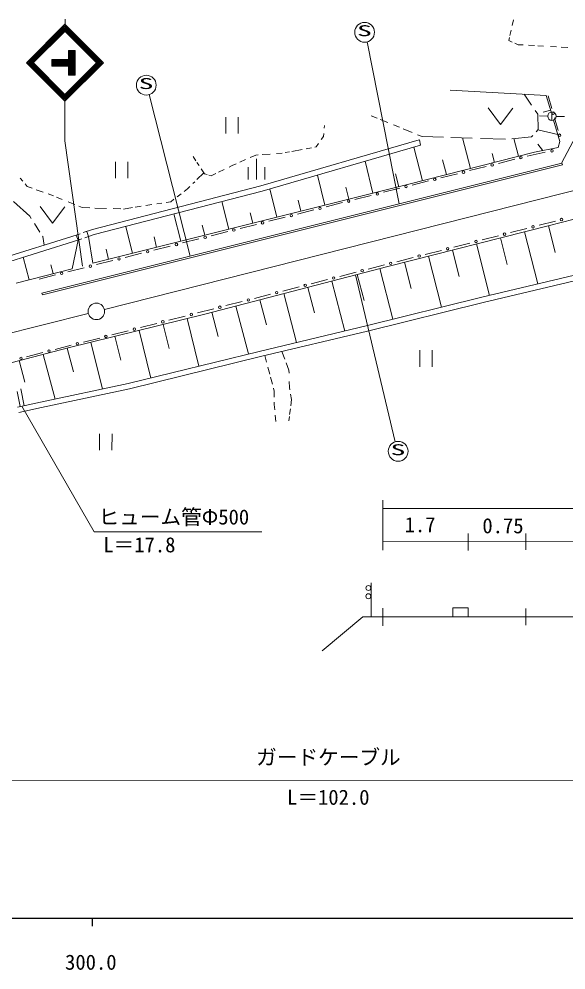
# Model space of a CAD drawing. Units: millimetres, scale not verified. Extents: x 40000 to 680000, y 20000 to 380000.
# Drawn here: x 359151 to 425374, y 198715 to 313859 of the extents above; entities that cross this region are included whole.
import ezdxf
from ezdxf.enums import TextEntityAlignment as Align

# ---------------------------------------------------------------- set-up
doc = ezdxf.new("R2010")
doc.units = ezdxf.units.MM
doc.header["$LTSCALE"] = 1000
for name, color, linetype, lineweight in [('M-BGD', 7, 'Continuous', 13), ('M-TTL-BAND', 7, 'Continuous', 25), ('M-TTL-FRAM', 7, 'Continuous', 13), ('M-TTL-LINE', 7, 'Continuous', 50), ('M-TTL-TXT', 7, 'Continuous', 13)]:
    doc.layers.add(name, color=color, linetype=linetype, lineweight=lineweight)
doc.styles.add('ＭＳ ゴシック', font='')
doc.styles.get('ＭＳ ゴシック').set_extended_font_data('MS Gothic')

msp = doc.modelspace()

# ---------------------------------------------------------------- linework, layer by layer
at = {"layer": 'M-BGD'}
for p, q in [((418857, 313066), (419018, 313763)), ((418582, 311874), (418732, 312524)), ((418441, 311264), (418522, 311616)), ((418870, 311069), (418441, 311264)), ((419576, 310750), (419180, 310929)), ((420196, 310714), (419576, 310750)), ((421583, 310633), (420849, 310676)), ((422633, 310572), (421986, 310610)), ((424243, 310478), (423482, 310523)), ((425611, 310399), (424783, 310447)), ((422983, 304590), (411362, 305263)), ((420318, 304744), (421214, 303431)), ((423561, 302629), (422983, 304590)), ((423209, 304572), (423653, 303042)), ((415952, 303086), (417450, 301085)), ((417450, 301085), (418952, 303084)), ((422621, 302571), (423501, 302830)), ((384199, 299981), (384201, 301981)), ((385701, 301980), (385699, 299980)), ((402499, 301859), (401799, 302145)), ((403797, 301328), (402885, 301701)), ((421647, 302797), (421948, 302355)), ((421948, 302355), (422021, 300492)), ((423177, 302098), (422177, 302118)), ((423673, 302589), (423672, 301589)), ((423986, 301894), (424431, 300363)), ((424177, 302067), (425177, 302036)), ((396108, 300624), (396139, 300956)), ((405219, 300746), (404488, 301045)), ((406748, 300121), (405666, 300563)), ((424621, 299029), (423860, 301612)), ((395749, 299259), (396013, 299635)), ((396013, 299635), (396047, 299997)), ((407958, 299626), (407416, 299847)), ((410539, 299545), (407958, 299626)), ((414011, 299436), (411424, 299517)), ((412845, 299473), (413797, 295760)), ((418059, 299309), (415031, 299404)), ((421220, 299580), (418814, 299354)), ((419063, 299378), (419609, 297250)), ((421367, 299748), (421220, 299580)), ((422021, 300492), (421779, 300217)), ((421972, 300435), (424375, 299865)), ((364702, 299104), (366854, 283949)), ((388423, 293642), (407581, 299215)), ((388595, 293015), (407763, 298591)), ((393902, 298149), (394573, 298275)), ((394985, 298351), (395131, 298379)), ((395131, 298379), (395406, 298770)), ((406938, 298351), (407985, 294270)), ((407763, 298591), (407624, 299228)), ((421557, 297750), (424430, 298312)), ((421963, 298714), (422515, 297995)), ((424430, 298312), (424621, 299029)), ((380230, 297196), (380555, 296708)), ((387155, 297082), (387838, 297379)), ((387838, 297379), (388108, 297399)), ((388582, 297435), (389560, 297510)), ((390321, 297568), (391010, 297620)), ((391382, 297679), (391884, 297773)), ((392202, 297832), (393417, 298059)), ((406349, 293850), (421557, 297750)), ((416425, 297588), (416703, 296505)), ((420661, 297251), (422856, 297723)), ((361933, 280671), (424890, 296409)), ((424938, 296215), (361981, 280477)), ((370843, 294571), (370844, 296571)), ((372344, 296570), (372343, 294570)), ((380692, 296503), (380956, 296107)), ((384577, 295940), (384945, 296124)), ((384945, 296124), (385432, 296335)), ((385877, 296528), (386583, 296834)), ((386900, 295937), (386899, 294437)), ((387901, 296936), (387899, 294436)), ((388899, 294435), (388900, 295935)), ((401041, 296635), (402009, 292765)), ((410427, 296823), (410891, 295015)), ((413710, 295500), (415696, 296000)), ((417185, 296376), (419171, 296876)), ((424890, 296409), (424938, 296215)), ((381535, 295237), (380687, 294415)), ((381214, 295719), (381612, 295121)), ((381612, 295121), (381942, 295019)), ((382132, 294960), (382429, 294868)), ((382429, 294868), (382981, 295144)), ((383298, 295302), (383997, 295651)), ((395275, 294958), (396188, 291309)), ((404744, 295108), (405135, 293546)), ((410235, 294625), (412221, 295125)), ((359611, 294210), (359301, 294573)), ((360149, 293582), (359886, 293889)), ((368046, 288377), (388423, 293642)), ((368107, 284286), (406349, 293850)), ((380419, 294155), (380185, 293929)), ((406759, 293749), (408745, 294249)), ((360760, 293361), (360149, 293582)), ((362056, 292894), (361232, 293191)), ((363338, 292431), (362663, 292675)), ((368234, 287754), (388595, 293015)), ((378779, 292709), (378282, 292321)), ((379536, 293299), (379144, 292993)), ((379819, 293574), (379536, 293299)), ((389510, 293281), (390367, 289853)), ((398737, 293482), (399098, 292037)), ((399809, 291998), (401795, 292499)), ((403284, 292874), (405270, 293374)), ((423219, 288837), (438266, 292665)), ((360448, 289986), (358467, 291765)), ((364368, 292026), (363684, 292306)), ((365925, 291387), (365116, 291719)), ((375246, 291399), (374505, 291291)), ((376423, 291569), (375819, 291482)), ((377523, 291729), (376958, 291647)), ((377906, 292028), (377523, 291729)), ((383708, 291752), (384547, 288397)), ((392945, 291911), (393278, 290581)), ((396333, 291123), (398319, 291623)), ((361703, 291141), (363202, 289140)), ((363202, 289140), (364703, 291138)), ((366795, 291030), (366378, 291201)), ((367735, 290997), (366795, 291030)), ((369753, 290926), (368331, 290976)), ((371464, 290865), (370545, 290898)), ((372884, 291029), (371801, 290853)), ((373938, 291200), (373226, 291084)), ((377898, 290251), (378726, 286942)), ((387136, 290407), (387457, 289125)), ((392858, 290247), (394844, 290748)), ((360637, 289689), (360448, 289986)), ((361672, 288067), (361009, 289106)), ((389383, 289372), (391368, 289872)), ((422124, 288883), (424094, 289388)), ((366936, 287995), (368046, 288377)), ((367582, 287530), (367377, 288146)), ((372089, 288750), (372905, 285486)), ((381329, 288896), (381636, 287670)), ((382432, 287621), (384418, 288121)), ((385907, 288497), (387893, 288997)), ((403797, 283891), (423219, 288837)), ((418676, 287998), (420646, 288504)), ((421951, 281786), (420342, 288104)), ((424079, 285587), (423249, 288844)), ((356430, 284687), (366208, 287745)), ((356548, 284043), (366411, 287127)), ((362018, 287524), (361997, 287557)), ((362180, 286485), (362018, 287524)), ((365597, 283624), (366293, 287090)), ((366293, 287090), (366072, 287702)), ((366208, 287745), (366541, 287859)), ((366411, 287127), (366754, 287245)), ((367120, 287371), (368234, 287754)), ((368107, 284286), (367582, 287530)), ((375502, 287469), (375816, 286214)), ((378957, 286746), (380942, 287246)), ((411781, 286229), (413751, 286734)), ((415229, 287113), (417199, 287619)), ((418260, 284124), (417435, 287364)), ((369683, 286003), (369995, 284758)), ((375481, 285870), (377467, 286370)), ((408333, 285344), (410303, 285850)), ((412439, 282669), (411620, 285883)), ((416113, 280398), (414528, 286624)), ((359634, 285008), (360365, 282280)), ((368531, 284119), (370516, 284620)), ((372006, 284995), (373992, 285495)), ((404885, 284460), (406856, 284965)), ((410288, 278957), (408713, 285143)), ((358813, 281882), (365597, 283624)), ((362983, 284103), (363271, 283027)), ((365055, 283244), (367041, 283744)), ((381640, 278118), (403797, 283891)), ((401438, 283575), (403408, 284081)), ((404427, 277497), (402827, 283638)), ((406618, 281213), (405806, 284403)), ((415185, 280177), (430416, 283800)), ((361580, 282368), (363566, 282869)), ((394542, 281806), (396512, 282311)), ((398597, 276075), (397021, 282126)), ((397990, 282690), (399960, 283196)), ((400927, 279789), (400109, 282930)), ((415338, 279545), (430560, 283166)), ((391095, 280921), (393065, 281427)), ((394920, 278287), (394117, 281369)), ((361981, 280477), (361933, 280671)), ((387647, 280037), (389617, 280542)), ((389100, 276831), (388311, 279856)), ((392758, 274690), (391214, 280613)), ((401188, 276690), (415185, 280177)), ((380751, 278267), (382721, 278773)), ((384199, 279152), (386169, 279657)), ((386924, 273306), (385414, 279102)), ((401341, 276058), (415338, 279545)), ((365096, 274042), (381640, 278118)), ((377304, 277383), (379274, 277888)), ((380929, 271821), (379507, 277593)), ((383277, 275405), (382511, 278345)), ((373856, 276498), (375826, 277004)), ((377313, 273958), (376594, 276875)), ((388220, 273613), (401188, 276690)), ((366960, 274729), (368931, 275234)), ((370408, 275614), (372378, 276119)), ((371482, 272544), (370768, 275440)), ((375103, 270388), (373681, 276158)), ((388373, 272982), (401341, 276058)), ((363513, 273844), (365483, 274350)), ((369252, 269055), (367856, 274722)), ((350933, 270331), (365096, 274042)), ((360065, 272960), (362035, 273465)), ((363508, 267837), (362089, 273254)), ((365741, 271152), (364990, 274016)), ((372371, 269716), (388220, 273613)), ((372516, 269082), (388373, 272982)), ((388921, 273111), (389131, 272314)), ((390974, 273598), (391327, 272672)), ((407668, 271752), (407670, 273752)), ((409170, 273751), (409168, 271751)), ((359865, 269906), (359187, 272494)), ((391494, 272234), (391829, 271353)), ((389292, 271702), (389519, 270840)), ((391829, 271353), (391841, 270973)), ((361736, 267461), (372371, 269716)), ((389613, 270481), (389828, 269666)), ((391871, 269957), (391891, 269260)), ((359305, 266931), (358914, 268752)), ((359794, 267038), (359356, 269074)), ((361873, 266826), (372516, 269082)), ((389958, 269173), (390051, 268817)), ((390051, 268817), (390051, 268056)), ((391891, 269260), (391943, 268962)), ((392035, 268427), (392144, 267800)), ((358986, 266861), (361736, 267461)), ((390050, 267485), (390050, 267168)), ((390050, 267168), (390109, 266533)), ((392144, 267800), (392051, 267043)), ((359115, 266224), (361873, 266826)), ((392005, 266668), (391919, 265973)), ((390168, 265898), (390239, 265138)), ((391892, 265747), (391824, 265200)), ((368908, 261644), (368910, 263644)), ((370410, 263643), (370408, 261643))]:
    msp.add_line(p, q, dxfattribs=at)
for centre, radius in [((423672, 302089), 500), ((423820, 302468), 150), ((424598, 299789), 150), ((419916, 297063), 150), ((423680, 297900), 150), ((416441, 296188), 150), ((412965, 295313), 150), ((406015, 293562), 150), ((409490, 294437), 150), ((402539, 292686), 150), ((399064, 291811), 150), ((392113, 290060), 150), ((395589, 290935), 150), ((388638, 289184), 150), ((424833, 289578), 150), ((385163, 288309), 150), ((417938, 287809), 150), ((421385, 288693), 150), ((381687, 287433), 150), ((414490, 286924), 150), ((374736, 285683), 150), ((378212, 286558), 150), ((411042, 286039), 150), ((371261, 284807), 150), ((404147, 284270), 150), ((407594, 285155), 150), ((367786, 283932), 150), ((400699, 283385), 150), ((364310, 283056), 150), ((397251, 282501), 150), ((393803, 281616), 150), ((386908, 279847), 150), ((390356, 280732), 150), ((383460, 278962), 150), ((380013, 278078), 150), ((373117, 276309), 150), ((376565, 277193), 150), ((369669, 275424), 150), ((366222, 274539), 150), ((359394, 272781), 150), ((362774, 273655), 150)]:
    msp.add_circle(centre, radius, dxfattribs=at)
at = {"layer": 'M-TTL-BAND'}
for p, q in [((40000, 205000), (579000, 205000)), ((368000, 205000), (368000, 204000))]:
    msp.add_line(p, q, dxfattribs=at)
at = {"layer": 'M-TTL-FRAM'}
for p, q in [((360043, 308570), (364714, 313233)), ((364714, 313233), (369377, 308562)), ((364757, 313859), (364756, 313190)), ((360184, 308570), (364713, 313092)), ((360326, 308570), (364713, 312950)), ((360467, 308570), (364713, 312809)), ((360538, 308499), (364784, 312738)), ((360608, 308428), (364855, 312667)), ((360679, 308357), (364925, 312597)), ((364501, 312597), (368740, 308351)), ((364572, 312668), (368811, 308422)), ((364642, 312738), (368882, 308492)), ((364713, 313092), (369235, 308563)), ((364713, 312950), (369094, 308563)), ((364713, 312809), (368952, 308563)), ((401304, 311091), (405178, 291481)), ((432877, 311665), (424846, 296398)), ((365133, 310066), (365131, 307066)), ((365133, 310066), (365933, 310065)), ((365233, 310066), (365231, 307066)), ((365333, 310066), (365331, 307066)), ((365433, 310066), (365431, 307066)), ((365533, 310066), (365531, 307066)), ((365633, 310066), (365631, 307066)), ((365733, 310065), (365731, 307065)), ((365833, 310065), (365831, 307065)), ((365933, 310065), (365931, 307065)), ((360538, 308640), (364777, 304394)), ((360609, 308711), (364848, 304465)), ((360679, 308782), (364919, 304536)), ((363111, 308968), (363111, 308168)), ((363111, 308968), (365132, 308966)), ((363111, 308868), (365132, 308866)), ((363111, 308768), (365132, 308766)), ((363111, 308668), (365132, 308666)), ((364494, 304536), (368740, 308775)), ((364565, 304465), (368811, 308704)), ((364636, 304394), (368882, 308634)), ((360043, 308570), (364706, 303899)), ((360184, 308570), (364706, 304041)), ((360326, 308570), (364706, 304182)), ((360467, 308570), (364706, 304324)), ((363111, 308568), (365132, 308566)), ((363111, 308468), (365132, 308466)), ((363111, 308368), (365132, 308366)), ((363111, 308268), (365132, 308266)), ((363111, 308168), (365132, 308166)), ((364706, 304041), (369235, 308563)), ((364706, 304182), (369094, 308563)), ((364706, 304324), (368952, 308563)), ((364706, 303899), (369377, 308562)), ((365131, 307066), (365931, 307065)), ((374909, 304704), (379872, 285155)), ((364706, 303899), (364702, 299104)), ((404705, 262662), (399892, 282874)), ((359506, 266975), (368267, 251771)), ((403198, 249562), (403203, 255592)), ((403202, 254592), (458027, 254547)), ((368267, 251771), (388543, 251754)), ((413523, 249495), (413524, 251583)), ((420524, 251578), (420523, 249578)), ((403199, 250592), (458024, 250547)), ((401777, 241537), (401779, 245595)), ((403191, 240390), (403193, 242522)), ((411680, 242568), (413517, 242567)), ((411680, 241471), (411680, 242568)), ((413516, 241470), (413517, 242567)), ((420517, 242464), (420515, 240464)), ((400786, 241480), (395844, 237375)), ((400786, 241480), (460516, 241431)), ((445718, 221594), (347495, 221674))]:
    msp.add_line(p, q, dxfattribs=at)
for centre, radius in [((400995, 312251), 1200), ((374555, 305851), 1200), ((405056, 261515), 1200), ((401451, 244964), 300), ((401445, 243964), 300)]:
    msp.add_circle(centre, radius, dxfattribs=at)
at = {"layer": 'M-TTL-LINE', "color": 2, "lineweight": 13}
for p, q in [((369495, 278704), (443825, 297531)), ((303225, 261919), (367525, 278205))]:
    msp.add_line(p, q, dxfattribs=at)
at = {"layer": 'M-TTL-TXT', "color": 3}
msp.add_circle((368518, 278457), 1000, dxfattribs=at)

# ---------------------------------------------------------------- texts
at = {"layer": 'M-TTL-BAND', "style": 'ＭＳ ゴシック'}
msp.add_text('300.0', height=1833, dxfattribs=at).set_placement((367844, 198195), align=Align.BOTTOM_CENTER)
at = {"layer": 'M-TTL-FRAM', "style": 'ＭＳ ゴシック', "width": 2}
for p in [(400076, 311389), (373636, 304989), (404137, 260652)]:
    msp.add_text('S', height=1320, rotation=359.953, dxfattribs=at).set_placement(p, align=Align.BOTTOM_LEFT)
at = {"layer": 'M-TTL-FRAM', "style": 'ＭＳ ゴシック'}
for s, p in [('ヒューム管Φ500', (368771, 252113)), ('1.7', (405839, 251167)), ('0.75', (415253, 251044)), ('L＝17.8', (369355, 248741)), ('ガードケーブル', (387858, 223016)), ('L＝102.0', (391604, 218171))]:
    msp.add_text(s, height=1833, rotation=359.953, dxfattribs=at).set_placement(p, align=Align.BOTTOM_LEFT)

doc.saveas('drawing.dxf')
